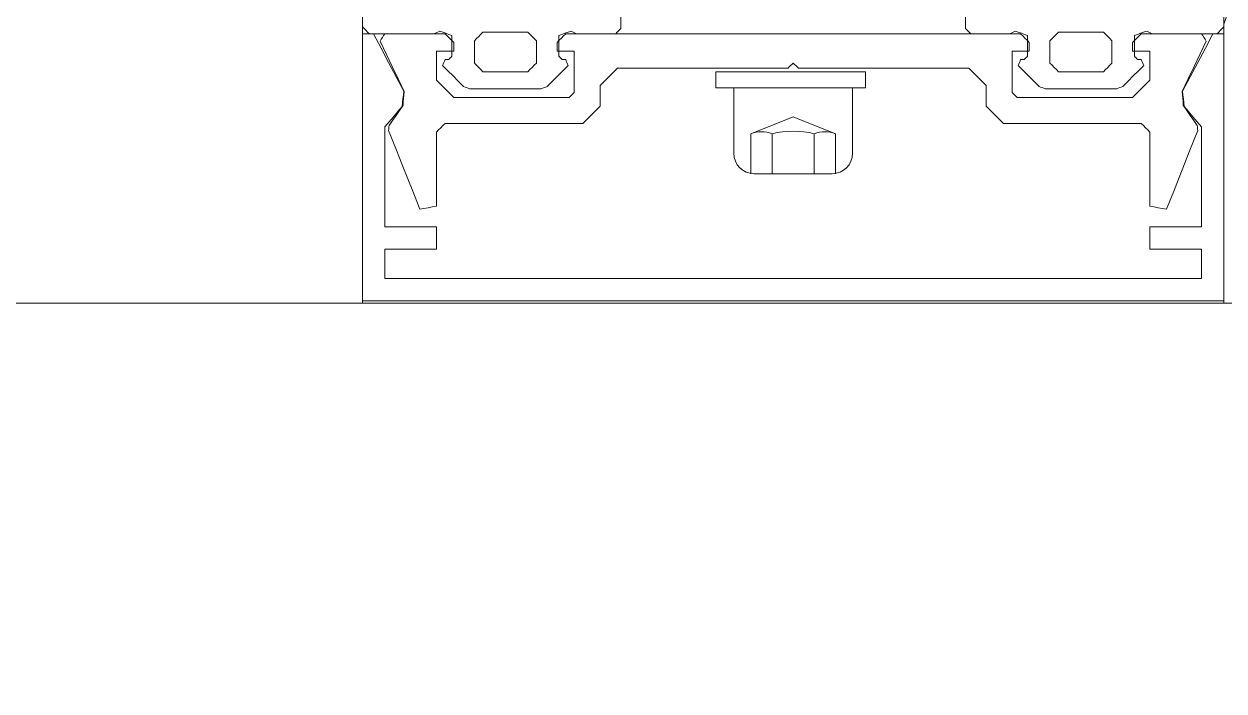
# Model space of a CAD drawing. Header units: millimetres. Extents: x 97 to 215964, y -4577 to 60645.
# Drawn here: x 159268.3 to 159337.9, y 39752.5 to 39791.2 of the extents above; entities that cross this region are included whole.
import ezdxf

# ---------------------------------------------------------------- set-up
doc = ezdxf.new("R2010")
doc.units = ezdxf.units.MM
for name, color, linetype, lineweight in [('A-FLOR-____-PATT', 8, 'Continuous', 9), ('A-GLAZ-CWMG-MCUT', 51, 'Continuous', 9), ('A-GLAZ-CWMG-OTLN', 51, 'Continuous', 9), ('G-XREF-____-OTLN', 8, 'Continuous', 9)]:
    doc.layers.add(name, color=color, linetype=linetype, lineweight=lineweight)

# ---------------------------------------------------------------- blocks, each defined once
blk = doc.blocks.new('Прямоугольный импост - Рядовой 50х200-40428490-О_АИ_ПП_8_400_Целиком')
at = {"layer": 'A-GLAZ-CWMG-OTLN', "color": 10, "lineweight": 5}
blk.add_line((82100, 39775.023), (83085, 39775.023), dxfattribs=at)
blk = doc.blocks.new('Прямоугольный импост - Рядовой 50х200-40428489-О_АИ_ПП_8_400_Целиком')
at = {"layer": 'A-GLAZ-CWMG-OTLN', "color": 10, "lineweight": 5}
blk.add_line((84195, 39775.023), (85205, 39775.023), dxfattribs=at)
blk = doc.blocks.new('Прямоугольный импост - Рядовой 50х200-38602430-О_АИ_ПП_8_400_Целиком')
at = {"layer": 'A-GLAZ-CWMG-MCUT', "color": 90}
for p, q in [((-25, 21), (-25, 39.8)), ((-25, 39.8), (25, 39.8)), ((25, 39.8), (25, 21))]:
    blk.add_line(p, q, dxfattribs=at)
blk = doc.blocks.new('Прямоугольный импост - 200_dwg-17677014-О_АИ_ПП_8_400_Целиком')
at = {"layer": 'G-XREF-____-OTLN', "color": 10, "lineweight": 5}
for p, q in [((227995.227, 196719.511), (227995.227, 196721.831)), ((227997.677, 196719.511), (227997.677, 196721.831)), ((227994.193, 196719.511), (227998.711, 196719.511))]:
    blk.add_line(p, q, dxfattribs=at)
at = {"layer": 'G-XREF-____-OTLN', "color": 10, "lineweight": 5, "flags": 128}
for points in [[(228021.452, 196728.196), (228021.762, 196729.109), (228022.071, 196730.021), (228022.381, 196730.934), (228022.69, 196731.847)], [(227986.452, 196727.929), (227986.452, 196728.531), (227986.452, 196729.133), (227986.452, 196729.735), (227986.452, 196730.336)], [(228006.452, 196730.336), (228006.452, 196729.735), (228006.452, 196729.133), (228006.452, 196728.531), (228006.452, 196727.929)], [(227971.452, 196728.196), (227971.452, 196728.154), (227971.452, 196728.113), (227971.452, 196728.071), (227971.452, 196728.029)], [(227971.452, 196728.029), (227971.552, 196727.929), (227971.652, 196727.829), (227971.752, 196727.729), (227971.852, 196727.629)], [(227986.152, 196727.629), (227986.227, 196727.704), (227986.302, 196727.779), (227986.377, 196727.854), (227986.452, 196727.929)], [(228006.452, 196727.929), (228006.527, 196727.854), (228006.602, 196727.779), (228006.677, 196727.704), (228006.752, 196727.629)], [(228021.052, 196727.629), (228021.152, 196727.729), (228021.252, 196727.829), (228021.352, 196727.929), (228021.452, 196728.029)], [(228021.452, 196728.029), (228021.452, 196728.071), (228021.452, 196728.113), (228021.452, 196728.154), (228021.452, 196728.196)], [(227972.093, 196727.629), (227971.933, 196727.629), (227971.772, 196727.629), (227971.612, 196727.629), (227971.452, 196727.629)], [(227971.452, 196727.629), (227971.452, 196723.754), (227971.452, 196719.879), (227971.452, 196716.004), (227971.452, 196712.129)], [(227971.852, 196727.629), (227972.796, 196727.629), (227973.739, 196727.629), (227974.682, 196727.629), (227975.626, 196727.629)], [(227973.859, 196724.304), (227973.417, 196725.136), (227972.976, 196725.967), (227972.534, 196726.798), (227972.093, 196727.629)], [(227972.752, 196727.629), (227972.684, 196727.522), (227972.617, 196727.415), (227972.549, 196727.307), (227972.481, 196727.2)], [(227972.481, 196727.2), (227972.83, 196726.468), (227973.178, 196725.736), (227973.526, 196725.005), (227973.875, 196724.273)], [(227976.252, 196727.629), (227975.377, 196727.629), (227974.502, 196727.629), (227973.627, 196727.629), (227972.752, 196727.629)], [(227975.626, 196727.629), (227975.704, 196727.667), (227975.782, 196727.705), (227975.861, 196727.742), (227975.939, 196727.78)], [(227975.939, 196727.78), (227976.117, 196727.718), (227976.296, 196727.656), (227976.474, 196727.594), (227976.652, 196727.531)], [(227976.752, 196727.129), (227976.627, 196727.254), (227976.502, 196727.379), (227976.377, 196727.504), (227976.252, 196727.629)], [(227976.652, 196727.531), (227976.652, 196727.231), (227976.652, 196726.93), (227976.652, 196726.63), (227976.652, 196726.329)], [(227977.952, 196727.229), (227978.077, 196727.354), (227978.202, 196727.479), (227978.327, 196727.604), (227978.452, 196727.729)], [(227977.952, 196725.929), (227977.952, 196726.254), (227977.952, 196726.579), (227977.952, 196726.904), (227977.952, 196727.229)], [(227978.452, 196727.729), (227979.102, 196727.729), (227979.752, 196727.729), (227980.402, 196727.729), (227981.052, 196727.729)], [(227981.052, 196727.729), (227981.177, 196727.604), (227981.302, 196727.479), (227981.427, 196727.354), (227981.552, 196727.229)], [(227981.552, 196727.229), (227981.552, 196726.904), (227981.552, 196726.579), (227981.552, 196726.254), (227981.552, 196725.929)], [(227983.252, 196727.629), (227983.127, 196727.504), (227983.002, 196727.379), (227982.877, 196727.254), (227982.752, 196727.129)], [(227982.852, 196727.531), (227983.031, 196727.594), (227983.209, 196727.656), (227983.387, 196727.718), (227983.565, 196727.78)], [(227982.852, 196726.329), (227982.852, 196726.63), (227982.852, 196726.93), (227982.852, 196727.231), (227982.852, 196727.531)], [(228009.652, 196727.629), (228003.052, 196727.629), (227996.452, 196727.629), (227989.852, 196727.629), (227983.252, 196727.629)], [(227983.565, 196727.78), (227983.644, 196727.742), (227983.722, 196727.705), (227983.8, 196727.667), (227983.879, 196727.629)], [(227983.879, 196727.629), (227984.447, 196727.629), (227985.015, 196727.629), (227985.584, 196727.629), (227986.152, 196727.629)], [(228006.752, 196727.629), (228007.321, 196727.629), (228007.889, 196727.629), (228008.457, 196727.629), (228009.026, 196727.629)], [(228009.026, 196727.629), (228009.104, 196727.667), (228009.182, 196727.705), (228009.261, 196727.742), (228009.339, 196727.78)], [(228009.339, 196727.78), (228009.517, 196727.718), (228009.696, 196727.656), (228009.874, 196727.594), (228010.052, 196727.531)], [(228010.152, 196727.129), (228010.027, 196727.254), (228009.902, 196727.379), (228009.777, 196727.504), (228009.652, 196727.629)], [(228010.052, 196727.531), (228010.052, 196727.231), (228010.052, 196726.93), (228010.052, 196726.63), (228010.052, 196726.329)], [(228011.352, 196727.229), (228011.477, 196727.354), (228011.602, 196727.479), (228011.727, 196727.604), (228011.852, 196727.729)], [(228011.352, 196725.929), (228011.352, 196726.254), (228011.352, 196726.579), (228011.352, 196726.904), (228011.352, 196727.229)], [(228011.852, 196727.729), (228012.502, 196727.729), (228013.152, 196727.729), (228013.802, 196727.729), (228014.452, 196727.729)], [(228014.452, 196727.729), (228014.577, 196727.604), (228014.702, 196727.479), (228014.827, 196727.354), (228014.952, 196727.229)], [(228014.952, 196727.229), (228014.952, 196726.904), (228014.952, 196726.579), (228014.952, 196726.254), (228014.952, 196725.929)], [(228016.652, 196727.629), (228016.527, 196727.504), (228016.402, 196727.379), (228016.277, 196727.254), (228016.152, 196727.129)], [(228016.252, 196727.531), (228016.431, 196727.594), (228016.609, 196727.656), (228016.787, 196727.718), (228016.965, 196727.78)], [(228016.252, 196726.329), (228016.252, 196726.63), (228016.252, 196726.93), (228016.252, 196727.231), (228016.252, 196727.531)], [(228020.152, 196727.629), (228019.277, 196727.629), (228018.402, 196727.629), (228017.527, 196727.629), (228016.652, 196727.629)], [(228016.965, 196727.78), (228017.044, 196727.742), (228017.122, 196727.705), (228017.2, 196727.667), (228017.279, 196727.629)], [(228017.279, 196727.629), (228018.222, 196727.629), (228019.165, 196727.629), (228020.109, 196727.629), (228021.052, 196727.629)], [(228019.03, 196724.273), (228019.378, 196725.005), (228019.726, 196725.736), (228020.075, 196726.468), (228020.423, 196727.2)], [(228020.812, 196727.629), (228020.37, 196726.798), (228019.929, 196725.967), (228019.487, 196725.136), (228019.046, 196724.304)], [(228020.423, 196727.2), (228020.355, 196727.307), (228020.288, 196727.415), (228020.22, 196727.522), (228020.152, 196727.629)], [(228021.452, 196727.629), (228021.292, 196727.629), (228021.132, 196727.629), (228020.972, 196727.629), (228020.812, 196727.629)], [(228021.452, 196712.129), (228021.452, 196716.004), (228021.452, 196719.879), (228021.452, 196723.754), (228021.452, 196727.629)], [(227975.752, 196724.929), (227975.752, 196725.354), (227975.752, 196725.779), (227975.752, 196726.204), (227975.752, 196726.629)], [(227975.752, 196726.629), (227976.002, 196726.629), (227976.252, 196726.629), (227976.502, 196726.629), (227976.752, 196726.629)], [(227976.752, 196726.629), (227976.752, 196726.754), (227976.752, 196726.879), (227976.752, 196727.004), (227976.752, 196727.129)], [(227982.752, 196727.129), (227982.752, 196727.004), (227982.752, 196726.879), (227982.752, 196726.754), (227982.752, 196726.629)], [(227982.752, 196726.629), (227983.002, 196726.629), (227983.252, 196726.629), (227983.502, 196726.629), (227983.752, 196726.629)], [(227983.752, 196726.629), (227983.752, 196726.029), (227983.752, 196725.429), (227983.752, 196724.829), (227983.752, 196724.229)], [(228009.152, 196724.229), (228009.152, 196724.829), (228009.152, 196725.429), (228009.152, 196726.029), (228009.152, 196726.629)], [(228009.152, 196726.629), (228009.402, 196726.629), (228009.652, 196726.629), (228009.902, 196726.629), (228010.152, 196726.629)], [(228010.152, 196726.629), (228010.152, 196726.754), (228010.152, 196726.879), (228010.152, 196727.004), (228010.152, 196727.129)], [(228016.152, 196727.129), (228016.152, 196727.004), (228016.152, 196726.879), (228016.152, 196726.754), (228016.152, 196726.629)], [(228016.152, 196726.629), (228016.402, 196726.629), (228016.652, 196726.629), (228016.902, 196726.629), (228017.152, 196726.629)], [(228017.152, 196726.629), (228017.152, 196726.204), (228017.152, 196725.779), (228017.152, 196725.354), (228017.152, 196724.929)], [(227976.252, 196726.129), (227976.217, 196726.044), (227976.182, 196725.958), (227976.146, 196725.873), (227976.111, 196725.788)], [(227976.452, 196726.129), (227976.402, 196726.129), (227976.352, 196726.129), (227976.302, 196726.129), (227976.252, 196726.129)], [(227976.652, 196726.329), (227976.602, 196726.279), (227976.552, 196726.229), (227976.502, 196726.179), (227976.452, 196726.129)], [(227978.452, 196725.429), (227978.327, 196725.554), (227978.202, 196725.679), (227978.077, 196725.804), (227977.952, 196725.929)], [(227981.552, 196725.929), (227981.427, 196725.804), (227981.302, 196725.679), (227981.177, 196725.554), (227981.052, 196725.429)], [(227983.052, 196726.129), (227983.002, 196726.179), (227982.952, 196726.229), (227982.902, 196726.279), (227982.852, 196726.329)], [(227983.252, 196726.129), (227983.202, 196726.129), (227983.152, 196726.129), (227983.102, 196726.129), (227983.052, 196726.129)], [(227983.394, 196725.788), (227983.358, 196725.873), (227983.323, 196725.958), (227983.288, 196726.044), (227983.252, 196726.129)], [(227996.152, 196725.629), (227996.227, 196725.704), (227996.302, 196725.779), (227996.377, 196725.854), (227996.452, 196725.929)], [(227996.452, 196725.929), (227996.527, 196725.854), (227996.602, 196725.779), (227996.677, 196725.704), (227996.752, 196725.629)], [(228009.652, 196726.129), (228009.617, 196726.044), (228009.582, 196725.958), (228009.546, 196725.873), (228009.511, 196725.788)], [(228009.852, 196726.129), (228009.802, 196726.129), (228009.752, 196726.129), (228009.702, 196726.129), (228009.652, 196726.129)], [(228010.052, 196726.329), (228010.002, 196726.279), (228009.952, 196726.229), (228009.902, 196726.179), (228009.852, 196726.129)], [(228011.852, 196725.429), (228011.727, 196725.554), (228011.602, 196725.679), (228011.477, 196725.804), (228011.352, 196725.929)], [(228014.952, 196725.929), (228014.827, 196725.804), (228014.702, 196725.679), (228014.577, 196725.554), (228014.452, 196725.429)], [(228016.452, 196726.129), (228016.402, 196726.179), (228016.352, 196726.229), (228016.302, 196726.279), (228016.252, 196726.329)], [(228016.652, 196726.129), (228016.602, 196726.129), (228016.552, 196726.129), (228016.502, 196726.129), (228016.452, 196726.129)], [(228016.794, 196725.788), (228016.758, 196725.873), (228016.723, 196725.958), (228016.688, 196726.044), (228016.652, 196726.129)], [(227976.111, 196725.788), (227976.414, 196725.485), (227976.717, 196725.182), (227977.02, 196724.879), (227977.323, 196724.575)], [(227981.052, 196725.429), (227980.402, 196725.429), (227979.752, 196725.429), (227979.102, 196725.429), (227978.452, 196725.429)], [(227982.182, 196724.575), (227982.485, 196724.879), (227982.788, 196725.182), (227983.091, 196725.485), (227983.394, 196725.788)], [(227985.252, 196724.629), (227985.502, 196724.879), (227985.752, 196725.129), (227986.002, 196725.379), (227986.252, 196725.629)], [(227986.252, 196725.629), (227988.727, 196725.629), (227991.202, 196725.629), (227993.677, 196725.629), (227996.152, 196725.629)], [(227996.752, 196725.629), (227999.227, 196725.629), (228001.702, 196725.629), (228004.177, 196725.629), (228006.652, 196725.629)], [(228006.652, 196725.629), (228006.902, 196725.379), (228007.152, 196725.129), (228007.402, 196724.879), (228007.652, 196724.629)], [(228009.511, 196725.788), (228009.814, 196725.485), (228010.117, 196725.182), (228010.42, 196724.879), (228010.723, 196724.575)], [(228014.452, 196725.429), (228013.802, 196725.429), (228013.152, 196725.429), (228012.502, 196725.429), (228011.852, 196725.429)], [(228015.582, 196724.575), (228015.885, 196724.879), (228016.188, 196725.182), (228016.491, 196725.485), (228016.794, 196725.788)], [(227976.752, 196723.929), (227976.502, 196724.179), (227976.252, 196724.429), (227976.002, 196724.679), (227975.752, 196724.929)], [(227977.323, 196724.575), (227977.411, 196724.539), (227977.5, 196724.502), (227977.588, 196724.466), (227977.676, 196724.429)], [(227977.676, 196724.429), (227978.714, 196724.429), (227979.752, 196724.429), (227980.79, 196724.429), (227981.828, 196724.429)], [(227981.828, 196724.429), (227981.916, 196724.466), (227982.005, 196724.502), (227982.093, 196724.539), (227982.182, 196724.575)], [(227985.252, 196723.429), (227985.252, 196723.729), (227985.252, 196724.029), (227985.252, 196724.329), (227985.252, 196724.629)], [(227999.897, 196720.696), (227999.897, 196724.496), (227993.008, 196724.496), (227993.008, 196720.696)], [(228007.652, 196724.629), (228007.652, 196724.329), (228007.652, 196724.029), (228007.652, 196723.729), (228007.652, 196723.429)], [(228010.723, 196724.575), (228010.811, 196724.539), (228010.9, 196724.502), (228010.988, 196724.466), (228011.076, 196724.429)], [(228011.076, 196724.429), (228012.114, 196724.429), (228013.152, 196724.429), (228014.19, 196724.429), (228015.228, 196724.429)], [(228015.228, 196724.429), (228015.316, 196724.466), (228015.405, 196724.502), (228015.493, 196724.539), (228015.582, 196724.575)], [(228017.152, 196724.929), (228016.902, 196724.679), (228016.652, 196724.429), (228016.402, 196724.179), (228016.152, 196723.929)], [(227973.761, 196723.409), (227973.785, 196723.633), (227973.81, 196723.857), (227973.834, 196724.081), (227973.859, 196724.304)], [(227973.875, 196724.273), (227973.859, 196724.074), (227973.843, 196723.875), (227973.828, 196723.676), (227973.812, 196723.477)], [(227983.452, 196723.929), (227981.777, 196723.929), (227980.102, 196723.929), (227978.427, 196723.929), (227976.752, 196723.929)], [(227983.752, 196724.229), (227983.677, 196724.154), (227983.602, 196724.079), (227983.527, 196724.004), (227983.452, 196723.929)], [(228009.452, 196723.929), (228009.377, 196724.004), (228009.302, 196724.079), (228009.227, 196724.154), (228009.152, 196724.229)], [(228016.152, 196723.929), (228014.477, 196723.929), (228012.802, 196723.929), (228011.127, 196723.929), (228009.452, 196723.929)], [(228019.092, 196723.477), (228019.077, 196723.676), (228019.061, 196723.875), (228019.045, 196724.074), (228019.03, 196724.273)], [(228019.046, 196724.304), (228019.07, 196724.081), (228019.095, 196723.857), (228019.119, 196723.633), (228019.144, 196723.409)], [(227972.752, 196722.229), (227973.004, 196722.524), (227973.256, 196722.819), (227973.508, 196723.114), (227973.761, 196723.409)], [(227973.812, 196723.477), (227973.61, 196723.182), (227973.408, 196722.888), (227973.207, 196722.593), (227973.005, 196722.299)], [(227984.252, 196722.429), (227984.502, 196722.679), (227984.752, 196722.929), (227985.002, 196723.179), (227985.252, 196723.429)], [(228007.652, 196723.429), (228007.902, 196723.179), (228008.152, 196722.929), (228008.402, 196722.679), (228008.652, 196722.429)], [(228019.9, 196722.299), (228019.698, 196722.593), (228019.496, 196722.888), (228019.294, 196723.182), (228019.092, 196723.477)], [(228019.144, 196723.409), (228019.396, 196723.114), (228019.648, 196722.819), (228019.9, 196722.524), (228020.152, 196722.229)], [(227975.752, 196721.929), (227975.877, 196722.054), (227976.002, 196722.179), (227976.127, 196722.304), (227976.252, 196722.429)], [(227976.252, 196722.429), (227978.252, 196722.429), (227980.252, 196722.429), (227982.252, 196722.429), (227984.252, 196722.429)], [(227998.902, 196719.511), (227998.902, 196721.831), (227996.452, 196722.814), (227994.002, 196721.831), (227994.002, 196719.511)], [(228008.652, 196722.429), (228010.652, 196722.429), (228012.652, 196722.429), (228014.652, 196722.429), (228016.652, 196722.429)], [(228016.652, 196722.429), (228016.777, 196722.304), (228016.902, 196722.179), (228017.027, 196722.054), (228017.152, 196721.929)], [(227972.752, 196716.429), (227972.752, 196717.879), (227972.752, 196719.329), (227972.752, 196720.779), (227972.752, 196722.229)], [(227973.005, 196722.299), (227972.997, 196722.229), (227972.989, 196722.159), (227972.981, 196722.088), (227972.973, 196722.018)], [(227972.973, 196722.018), (227973.427, 196720.875), (227973.88, 196719.732), (227974.334, 196718.588), (227974.787, 196717.445)], [(227975.752, 196717.629), (227975.752, 196718.704), (227975.752, 196719.779), (227975.752, 196720.854), (227975.752, 196721.929)], [(228017.152, 196721.929), (228017.152, 196720.854), (228017.152, 196719.779), (228017.152, 196718.704), (228017.152, 196717.629)], [(228018.117, 196717.445), (228018.571, 196718.588), (228019.024, 196719.732), (228019.478, 196720.875), (228019.931, 196722.018)], [(228019.931, 196722.018), (228019.923, 196722.088), (228019.915, 196722.159), (228019.908, 196722.229), (228019.9, 196722.299)], [(228020.152, 196722.229), (228020.152, 196720.779), (228020.152, 196719.329), (228020.152, 196717.879), (228020.152, 196716.429)], [(227974.787, 196717.445), (227975.029, 196717.491), (227975.27, 196717.537), (227975.511, 196717.583), (227975.752, 196717.629)], [(228017.152, 196717.629), (228017.393, 196717.583), (228017.635, 196717.537), (228017.876, 196717.491), (228018.117, 196717.445)], [(227975.752, 196716.429), (227975.002, 196716.429), (227974.252, 196716.429), (227973.502, 196716.429), (227972.752, 196716.429)], [(227975.752, 196715.129), (227975.752, 196715.454), (227975.752, 196715.779), (227975.752, 196716.104), (227975.752, 196716.429)], [(228020.152, 196716.429), (228019.402, 196716.429), (228018.652, 196716.429), (228017.902, 196716.429), (228017.152, 196716.429)], [(228017.152, 196716.429), (228017.152, 196716.104), (228017.152, 196715.779), (228017.152, 196715.454), (228017.152, 196715.129)], [(227972.752, 196713.429), (227972.752, 196713.854), (227972.752, 196714.279), (227972.752, 196714.704), (227972.752, 196715.129)], [(227972.752, 196715.129), (227973.502, 196715.129), (227974.252, 196715.129), (227975.002, 196715.129), (227975.752, 196715.129)], [(228017.152, 196715.129), (228017.902, 196715.129), (228018.652, 196715.129), (228019.402, 196715.129), (228020.152, 196715.129)], [(228020.152, 196715.129), (228020.152, 196714.704), (228020.152, 196714.279), (228020.152, 196713.854), (228020.152, 196713.429)], [(228020.152, 196713.429), (228008.302, 196713.429), (227996.452, 196713.429), (227984.602, 196713.429), (227972.752, 196713.429)], [(227971.452, 196712.129), (227983.952, 196712.129), (227996.452, 196712.129), (228008.952, 196712.129), (228021.452, 196712.129)]]:
    blk.add_lwpolyline(points, dxfattribs=at)
blk.add_lwpolyline([(227991.956, 196724.496), (227991.956, 196725.417), (228000.648, 196725.417), (228000.648, 196724.496)], close=True, dxfattribs=at)
at = {"layer": 'G-XREF-____-OTLN', "color": 10, "lineweight": 5}
for centre, radius, start, end in [((227994.615, 196720.278), 1.669, 68.47275, 111.52725), ((227996.452, 196716.781), 5.196, 76.36435, 103.63565), ((227998.29, 196720.278), 1.669, 68.47275, 111.52725), ((227994.193, 196720.696), 1.186, 180, 270), ((227998.711, 196720.696), 1.186, 270, 0)]:
    blk.add_arc(centre, radius, start, end, dxfattribs=at)
blk = doc.blocks.new('Прямоугольный импост - 200_dwg-V154-О_АИ_ПП_8_400_Целиком')
at = {"layer": 'G-XREF-____-OTLN', "color": 10, "lineweight": 5}
for p, q in [((227995.227, 196719.511), (227995.227, 196721.831)), ((227997.677, 196719.511), (227997.677, 196721.831)), ((227994.193, 196719.511), (227998.711, 196719.511))]:
    blk.add_line(p, q, dxfattribs=at)
at = {"layer": 'G-XREF-____-OTLN', "color": 10, "lineweight": 5, "flags": 128}
for points in [[(228021.452, 196728.196), (228021.762, 196729.109), (228022.071, 196730.021), (228022.381, 196730.934), (228022.69, 196731.847)], [(227986.452, 196727.929), (227986.452, 196728.531), (227986.452, 196729.133), (227986.452, 196729.735), (227986.452, 196730.336)], [(228006.452, 196730.336), (228006.452, 196729.735), (228006.452, 196729.133), (228006.452, 196728.531), (228006.452, 196727.929)], [(227971.452, 196728.196), (227971.452, 196728.154), (227971.452, 196728.113), (227971.452, 196728.071), (227971.452, 196728.029)], [(227971.452, 196728.029), (227971.552, 196727.929), (227971.652, 196727.829), (227971.752, 196727.729), (227971.852, 196727.629)], [(227986.152, 196727.629), (227986.227, 196727.704), (227986.302, 196727.779), (227986.377, 196727.854), (227986.452, 196727.929)], [(228006.452, 196727.929), (228006.527, 196727.854), (228006.602, 196727.779), (228006.677, 196727.704), (228006.752, 196727.629)], [(228021.052, 196727.629), (228021.152, 196727.729), (228021.252, 196727.829), (228021.352, 196727.929), (228021.452, 196728.029)], [(228021.452, 196728.029), (228021.452, 196728.071), (228021.452, 196728.113), (228021.452, 196728.154), (228021.452, 196728.196)], [(227972.093, 196727.629), (227971.933, 196727.629), (227971.772, 196727.629), (227971.612, 196727.629), (227971.452, 196727.629)], [(227971.452, 196727.629), (227971.452, 196723.754), (227971.452, 196719.879), (227971.452, 196716.004), (227971.452, 196712.129)], [(227971.852, 196727.629), (227972.796, 196727.629), (227973.739, 196727.629), (227974.682, 196727.629), (227975.626, 196727.629)], [(227973.859, 196724.304), (227973.417, 196725.136), (227972.976, 196725.967), (227972.534, 196726.798), (227972.093, 196727.629)], [(227972.752, 196727.629), (227972.684, 196727.522), (227972.617, 196727.415), (227972.549, 196727.307), (227972.481, 196727.2)], [(227972.481, 196727.2), (227972.83, 196726.468), (227973.178, 196725.736), (227973.526, 196725.005), (227973.875, 196724.273)], [(227976.252, 196727.629), (227975.377, 196727.629), (227974.502, 196727.629), (227973.627, 196727.629), (227972.752, 196727.629)], [(227975.626, 196727.629), (227975.704, 196727.667), (227975.782, 196727.705), (227975.861, 196727.742), (227975.939, 196727.78)], [(227975.939, 196727.78), (227976.117, 196727.718), (227976.296, 196727.656), (227976.474, 196727.594), (227976.652, 196727.531)], [(227976.752, 196727.129), (227976.627, 196727.254), (227976.502, 196727.379), (227976.377, 196727.504), (227976.252, 196727.629)], [(227976.652, 196727.531), (227976.652, 196727.231), (227976.652, 196726.93), (227976.652, 196726.63), (227976.652, 196726.329)], [(227977.952, 196727.229), (227978.077, 196727.354), (227978.202, 196727.479), (227978.327, 196727.604), (227978.452, 196727.729)], [(227977.952, 196725.929), (227977.952, 196726.254), (227977.952, 196726.579), (227977.952, 196726.904), (227977.952, 196727.229)], [(227978.452, 196727.729), (227979.102, 196727.729), (227979.752, 196727.729), (227980.402, 196727.729), (227981.052, 196727.729)], [(227981.052, 196727.729), (227981.177, 196727.604), (227981.302, 196727.479), (227981.427, 196727.354), (227981.552, 196727.229)], [(227981.552, 196727.229), (227981.552, 196726.904), (227981.552, 196726.579), (227981.552, 196726.254), (227981.552, 196725.929)], [(227983.252, 196727.629), (227983.127, 196727.504), (227983.002, 196727.379), (227982.877, 196727.254), (227982.752, 196727.129)], [(227982.852, 196727.531), (227983.031, 196727.594), (227983.209, 196727.656), (227983.387, 196727.718), (227983.565, 196727.78)], [(227982.852, 196726.329), (227982.852, 196726.63), (227982.852, 196726.93), (227982.852, 196727.231), (227982.852, 196727.531)], [(228009.652, 196727.629), (228003.052, 196727.629), (227996.452, 196727.629), (227989.852, 196727.629), (227983.252, 196727.629)], [(227983.565, 196727.78), (227983.644, 196727.742), (227983.722, 196727.705), (227983.8, 196727.667), (227983.879, 196727.629)], [(227983.879, 196727.629), (227984.447, 196727.629), (227985.015, 196727.629), (227985.584, 196727.629), (227986.152, 196727.629)], [(228006.752, 196727.629), (228007.321, 196727.629), (228007.889, 196727.629), (228008.457, 196727.629), (228009.026, 196727.629)], [(228009.026, 196727.629), (228009.104, 196727.667), (228009.182, 196727.705), (228009.261, 196727.742), (228009.339, 196727.78)], [(228009.339, 196727.78), (228009.517, 196727.718), (228009.696, 196727.656), (228009.874, 196727.594), (228010.052, 196727.531)], [(228010.152, 196727.129), (228010.027, 196727.254), (228009.902, 196727.379), (228009.777, 196727.504), (228009.652, 196727.629)], [(228010.052, 196727.531), (228010.052, 196727.231), (228010.052, 196726.93), (228010.052, 196726.63), (228010.052, 196726.329)], [(228011.352, 196727.229), (228011.477, 196727.354), (228011.602, 196727.479), (228011.727, 196727.604), (228011.852, 196727.729)], [(228011.352, 196725.929), (228011.352, 196726.254), (228011.352, 196726.579), (228011.352, 196726.904), (228011.352, 196727.229)], [(228011.852, 196727.729), (228012.502, 196727.729), (228013.152, 196727.729), (228013.802, 196727.729), (228014.452, 196727.729)], [(228014.452, 196727.729), (228014.577, 196727.604), (228014.702, 196727.479), (228014.827, 196727.354), (228014.952, 196727.229)], [(228014.952, 196727.229), (228014.952, 196726.904), (228014.952, 196726.579), (228014.952, 196726.254), (228014.952, 196725.929)], [(228016.652, 196727.629), (228016.527, 196727.504), (228016.402, 196727.379), (228016.277, 196727.254), (228016.152, 196727.129)], [(228016.252, 196727.531), (228016.431, 196727.594), (228016.609, 196727.656), (228016.787, 196727.718), (228016.965, 196727.78)], [(228016.252, 196726.329), (228016.252, 196726.63), (228016.252, 196726.93), (228016.252, 196727.231), (228016.252, 196727.531)], [(228020.152, 196727.629), (228019.277, 196727.629), (228018.402, 196727.629), (228017.527, 196727.629), (228016.652, 196727.629)], [(228016.965, 196727.78), (228017.044, 196727.742), (228017.122, 196727.705), (228017.2, 196727.667), (228017.279, 196727.629)], [(228017.279, 196727.629), (228018.222, 196727.629), (228019.165, 196727.629), (228020.109, 196727.629), (228021.052, 196727.629)], [(228019.03, 196724.273), (228019.378, 196725.005), (228019.726, 196725.736), (228020.075, 196726.468), (228020.423, 196727.2)], [(228020.812, 196727.629), (228020.37, 196726.798), (228019.929, 196725.967), (228019.487, 196725.136), (228019.046, 196724.304)], [(228020.423, 196727.2), (228020.355, 196727.307), (228020.288, 196727.415), (228020.22, 196727.522), (228020.152, 196727.629)], [(228021.452, 196727.629), (228021.292, 196727.629), (228021.132, 196727.629), (228020.972, 196727.629), (228020.812, 196727.629)], [(228021.452, 196712.129), (228021.452, 196716.004), (228021.452, 196719.879), (228021.452, 196723.754), (228021.452, 196727.629)], [(227975.752, 196724.929), (227975.752, 196725.354), (227975.752, 196725.779), (227975.752, 196726.204), (227975.752, 196726.629)], [(227975.752, 196726.629), (227976.002, 196726.629), (227976.252, 196726.629), (227976.502, 196726.629), (227976.752, 196726.629)], [(227976.752, 196726.629), (227976.752, 196726.754), (227976.752, 196726.879), (227976.752, 196727.004), (227976.752, 196727.129)], [(227982.752, 196727.129), (227982.752, 196727.004), (227982.752, 196726.879), (227982.752, 196726.754), (227982.752, 196726.629)], [(227982.752, 196726.629), (227983.002, 196726.629), (227983.252, 196726.629), (227983.502, 196726.629), (227983.752, 196726.629)], [(227983.752, 196726.629), (227983.752, 196726.029), (227983.752, 196725.429), (227983.752, 196724.829), (227983.752, 196724.229)], [(228009.152, 196724.229), (228009.152, 196724.829), (228009.152, 196725.429), (228009.152, 196726.029), (228009.152, 196726.629)], [(228009.152, 196726.629), (228009.402, 196726.629), (228009.652, 196726.629), (228009.902, 196726.629), (228010.152, 196726.629)], [(228010.152, 196726.629), (228010.152, 196726.754), (228010.152, 196726.879), (228010.152, 196727.004), (228010.152, 196727.129)], [(228016.152, 196727.129), (228016.152, 196727.004), (228016.152, 196726.879), (228016.152, 196726.754), (228016.152, 196726.629)], [(228016.152, 196726.629), (228016.402, 196726.629), (228016.652, 196726.629), (228016.902, 196726.629), (228017.152, 196726.629)], [(228017.152, 196726.629), (228017.152, 196726.204), (228017.152, 196725.779), (228017.152, 196725.354), (228017.152, 196724.929)], [(227976.252, 196726.129), (227976.217, 196726.044), (227976.182, 196725.958), (227976.146, 196725.873), (227976.111, 196725.788)], [(227976.452, 196726.129), (227976.402, 196726.129), (227976.352, 196726.129), (227976.302, 196726.129), (227976.252, 196726.129)], [(227976.652, 196726.329), (227976.602, 196726.279), (227976.552, 196726.229), (227976.502, 196726.179), (227976.452, 196726.129)], [(227978.452, 196725.429), (227978.327, 196725.554), (227978.202, 196725.679), (227978.077, 196725.804), (227977.952, 196725.929)], [(227981.552, 196725.929), (227981.427, 196725.804), (227981.302, 196725.679), (227981.177, 196725.554), (227981.052, 196725.429)], [(227983.052, 196726.129), (227983.002, 196726.179), (227982.952, 196726.229), (227982.902, 196726.279), (227982.852, 196726.329)], [(227983.252, 196726.129), (227983.202, 196726.129), (227983.152, 196726.129), (227983.102, 196726.129), (227983.052, 196726.129)], [(227983.394, 196725.788), (227983.358, 196725.873), (227983.323, 196725.958), (227983.288, 196726.044), (227983.252, 196726.129)], [(227996.152, 196725.629), (227996.227, 196725.704), (227996.302, 196725.779), (227996.377, 196725.854), (227996.452, 196725.929)], [(227996.452, 196725.929), (227996.527, 196725.854), (227996.602, 196725.779), (227996.677, 196725.704), (227996.752, 196725.629)], [(228009.652, 196726.129), (228009.617, 196726.044), (228009.582, 196725.958), (228009.546, 196725.873), (228009.511, 196725.788)], [(228009.852, 196726.129), (228009.802, 196726.129), (228009.752, 196726.129), (228009.702, 196726.129), (228009.652, 196726.129)], [(228010.052, 196726.329), (228010.002, 196726.279), (228009.952, 196726.229), (228009.902, 196726.179), (228009.852, 196726.129)], [(228011.852, 196725.429), (228011.727, 196725.554), (228011.602, 196725.679), (228011.477, 196725.804), (228011.352, 196725.929)], [(228014.952, 196725.929), (228014.827, 196725.804), (228014.702, 196725.679), (228014.577, 196725.554), (228014.452, 196725.429)], [(228016.452, 196726.129), (228016.402, 196726.179), (228016.352, 196726.229), (228016.302, 196726.279), (228016.252, 196726.329)], [(228016.652, 196726.129), (228016.602, 196726.129), (228016.552, 196726.129), (228016.502, 196726.129), (228016.452, 196726.129)], [(228016.794, 196725.788), (228016.758, 196725.873), (228016.723, 196725.958), (228016.688, 196726.044), (228016.652, 196726.129)], [(227976.111, 196725.788), (227976.414, 196725.485), (227976.717, 196725.182), (227977.02, 196724.879), (227977.323, 196724.575)], [(227981.052, 196725.429), (227980.402, 196725.429), (227979.752, 196725.429), (227979.102, 196725.429), (227978.452, 196725.429)], [(227982.182, 196724.575), (227982.485, 196724.879), (227982.788, 196725.182), (227983.091, 196725.485), (227983.394, 196725.788)], [(227985.252, 196724.629), (227985.502, 196724.879), (227985.752, 196725.129), (227986.002, 196725.379), (227986.252, 196725.629)], [(227986.252, 196725.629), (227988.727, 196725.629), (227991.202, 196725.629), (227993.677, 196725.629), (227996.152, 196725.629)], [(227996.752, 196725.629), (227999.227, 196725.629), (228001.702, 196725.629), (228004.177, 196725.629), (228006.652, 196725.629)], [(228006.652, 196725.629), (228006.902, 196725.379), (228007.152, 196725.129), (228007.402, 196724.879), (228007.652, 196724.629)], [(228009.511, 196725.788), (228009.814, 196725.485), (228010.117, 196725.182), (228010.42, 196724.879), (228010.723, 196724.575)], [(228014.452, 196725.429), (228013.802, 196725.429), (228013.152, 196725.429), (228012.502, 196725.429), (228011.852, 196725.429)], [(228015.582, 196724.575), (228015.885, 196724.879), (228016.188, 196725.182), (228016.491, 196725.485), (228016.794, 196725.788)], [(227976.752, 196723.929), (227976.502, 196724.179), (227976.252, 196724.429), (227976.002, 196724.679), (227975.752, 196724.929)], [(227977.323, 196724.575), (227977.411, 196724.539), (227977.5, 196724.502), (227977.588, 196724.466), (227977.676, 196724.429)], [(227977.676, 196724.429), (227978.714, 196724.429), (227979.752, 196724.429), (227980.79, 196724.429), (227981.828, 196724.429)], [(227981.828, 196724.429), (227981.916, 196724.466), (227982.005, 196724.502), (227982.093, 196724.539), (227982.182, 196724.575)], [(227985.252, 196723.429), (227985.252, 196723.729), (227985.252, 196724.029), (227985.252, 196724.329), (227985.252, 196724.629)], [(227999.897, 196720.696), (227999.897, 196724.496), (227993.008, 196724.496), (227993.008, 196720.696)], [(228007.652, 196724.629), (228007.652, 196724.329), (228007.652, 196724.029), (228007.652, 196723.729), (228007.652, 196723.429)], [(228010.723, 196724.575), (228010.811, 196724.539), (228010.9, 196724.502), (228010.988, 196724.466), (228011.076, 196724.429)], [(228011.076, 196724.429), (228012.114, 196724.429), (228013.152, 196724.429), (228014.19, 196724.429), (228015.228, 196724.429)], [(228015.228, 196724.429), (228015.316, 196724.466), (228015.405, 196724.502), (228015.493, 196724.539), (228015.582, 196724.575)], [(228017.152, 196724.929), (228016.902, 196724.679), (228016.652, 196724.429), (228016.402, 196724.179), (228016.152, 196723.929)], [(227973.761, 196723.409), (227973.785, 196723.633), (227973.81, 196723.857), (227973.834, 196724.081), (227973.859, 196724.304)], [(227973.875, 196724.273), (227973.859, 196724.074), (227973.843, 196723.875), (227973.828, 196723.676), (227973.812, 196723.477)], [(227983.452, 196723.929), (227981.777, 196723.929), (227980.102, 196723.929), (227978.427, 196723.929), (227976.752, 196723.929)], [(227983.752, 196724.229), (227983.677, 196724.154), (227983.602, 196724.079), (227983.527, 196724.004), (227983.452, 196723.929)], [(228009.452, 196723.929), (228009.377, 196724.004), (228009.302, 196724.079), (228009.227, 196724.154), (228009.152, 196724.229)], [(228016.152, 196723.929), (228014.477, 196723.929), (228012.802, 196723.929), (228011.127, 196723.929), (228009.452, 196723.929)], [(228019.092, 196723.477), (228019.077, 196723.676), (228019.061, 196723.875), (228019.045, 196724.074), (228019.03, 196724.273)], [(228019.046, 196724.304), (228019.07, 196724.081), (228019.095, 196723.857), (228019.119, 196723.633), (228019.144, 196723.409)], [(227972.752, 196722.229), (227973.004, 196722.524), (227973.256, 196722.819), (227973.508, 196723.114), (227973.761, 196723.409)], [(227973.812, 196723.477), (227973.61, 196723.182), (227973.408, 196722.888), (227973.207, 196722.593), (227973.005, 196722.299)], [(227984.252, 196722.429), (227984.502, 196722.679), (227984.752, 196722.929), (227985.002, 196723.179), (227985.252, 196723.429)], [(228007.652, 196723.429), (228007.902, 196723.179), (228008.152, 196722.929), (228008.402, 196722.679), (228008.652, 196722.429)], [(228019.9, 196722.299), (228019.698, 196722.593), (228019.496, 196722.888), (228019.294, 196723.182), (228019.092, 196723.477)], [(228019.144, 196723.409), (228019.396, 196723.114), (228019.648, 196722.819), (228019.9, 196722.524), (228020.152, 196722.229)], [(227975.752, 196721.929), (227975.877, 196722.054), (227976.002, 196722.179), (227976.127, 196722.304), (227976.252, 196722.429)], [(227976.252, 196722.429), (227978.252, 196722.429), (227980.252, 196722.429), (227982.252, 196722.429), (227984.252, 196722.429)], [(227998.902, 196719.511), (227998.902, 196721.831), (227996.452, 196722.814), (227994.002, 196721.831), (227994.002, 196719.511)], [(228008.652, 196722.429), (228010.652, 196722.429), (228012.652, 196722.429), (228014.652, 196722.429), (228016.652, 196722.429)], [(228016.652, 196722.429), (228016.777, 196722.304), (228016.902, 196722.179), (228017.027, 196722.054), (228017.152, 196721.929)], [(227972.752, 196716.429), (227972.752, 196717.879), (227972.752, 196719.329), (227972.752, 196720.779), (227972.752, 196722.229)], [(227973.005, 196722.299), (227972.997, 196722.229), (227972.989, 196722.159), (227972.981, 196722.088), (227972.973, 196722.018)], [(227972.973, 196722.018), (227973.427, 196720.875), (227973.88, 196719.732), (227974.334, 196718.588), (227974.787, 196717.445)], [(227975.752, 196717.629), (227975.752, 196718.704), (227975.752, 196719.779), (227975.752, 196720.854), (227975.752, 196721.929)], [(228017.152, 196721.929), (228017.152, 196720.854), (228017.152, 196719.779), (228017.152, 196718.704), (228017.152, 196717.629)], [(228018.117, 196717.445), (228018.571, 196718.588), (228019.024, 196719.732), (228019.478, 196720.875), (228019.931, 196722.018)], [(228019.931, 196722.018), (228019.923, 196722.088), (228019.915, 196722.159), (228019.908, 196722.229), (228019.9, 196722.299)], [(228020.152, 196722.229), (228020.152, 196720.779), (228020.152, 196719.329), (228020.152, 196717.879), (228020.152, 196716.429)], [(227974.787, 196717.445), (227975.029, 196717.491), (227975.27, 196717.537), (227975.511, 196717.583), (227975.752, 196717.629)], [(228017.152, 196717.629), (228017.393, 196717.583), (228017.635, 196717.537), (228017.876, 196717.491), (228018.117, 196717.445)], [(227975.752, 196716.429), (227975.002, 196716.429), (227974.252, 196716.429), (227973.502, 196716.429), (227972.752, 196716.429)], [(227975.752, 196715.129), (227975.752, 196715.454), (227975.752, 196715.779), (227975.752, 196716.104), (227975.752, 196716.429)], [(228020.152, 196716.429), (228019.402, 196716.429), (228018.652, 196716.429), (228017.902, 196716.429), (228017.152, 196716.429)], [(228017.152, 196716.429), (228017.152, 196716.104), (228017.152, 196715.779), (228017.152, 196715.454), (228017.152, 196715.129)], [(227972.752, 196713.429), (227972.752, 196713.854), (227972.752, 196714.279), (227972.752, 196714.704), (227972.752, 196715.129)], [(227972.752, 196715.129), (227973.502, 196715.129), (227974.252, 196715.129), (227975.002, 196715.129), (227975.752, 196715.129)], [(228017.152, 196715.129), (228017.902, 196715.129), (228018.652, 196715.129), (228019.402, 196715.129), (228020.152, 196715.129)], [(228020.152, 196715.129), (228020.152, 196714.704), (228020.152, 196714.279), (228020.152, 196713.854), (228020.152, 196713.429)], [(228020.152, 196713.429), (228008.302, 196713.429), (227996.452, 196713.429), (227984.602, 196713.429), (227972.752, 196713.429)], [(227971.452, 196712.129), (227983.952, 196712.129), (227996.452, 196712.129), (228008.952, 196712.129), (228021.452, 196712.129)]]:
    blk.add_lwpolyline(points, dxfattribs=at)
blk.add_lwpolyline([(227991.956, 196724.496), (227991.956, 196725.417), (228000.648, 196725.417), (228000.648, 196724.496)], close=True, dxfattribs=at)
at = {"layer": 'G-XREF-____-OTLN', "color": 10, "lineweight": 5}
for centre, radius, start, end in [((227994.615, 196720.278), 1.669, 68.47275, 111.52725), ((227996.452, 196716.781), 5.196, 76.36435, 103.63565), ((227998.29, 196720.278), 1.669, 68.47275, 111.52725), ((227994.193, 196720.696), 1.186, 180, 270), ((227998.711, 196720.696), 1.186, 270, 0)]:
    blk.add_arc(centre, radius, start, end, dxfattribs=at)
blk = doc.blocks.new('Прямоугольный импост - 42х50х200h-V176-О_АИ_ПП_8_400_Целиком')
for name in ['Прямоугольный импост - 200_dwg-17677014-О_АИ_ПП_8_400_Целиком', 'Прямоугольный импост - 200_dwg-V154-О_АИ_ПП_8_400_Целиком']:
    blk.add_blockref(name, (-227996.452, -196751.798))
blk = doc.blocks.new('0083_СОШ675_АР_R22_rvt-1-О_АИ_ПП_8_400_Целиком')
at = {"layer": 'A-GLAZ-CWMG-OTLN', "color": 90, "lineweight": 9}
for name, p in [('Прямоугольный импост - Рядовой 50х200-40428490-О_АИ_ПП_8_400_Целиком', (17405, 0)), ('Прямоугольный импост - 42х50х200h-V176-О_АИ_ПП_8_400_Целиком', (100515, 39814.823)), ('Прямоугольный импост - Рядовой 50х200-40428489-О_АИ_ПП_8_400_Целиком', (16345, 0))]:
    blk.add_blockref(name, p, dxfattribs=at)
at = {"layer": 'A-GLAZ-CWMG-OTLN', "color": 90, "lineweight": 9, "extrusion": (0, 0, -1), "rotation": 180}
blk.add_blockref('Прямоугольный импост - Рядовой 50х200-38602430-О_АИ_ПП_8_400_Целиком', (-100515, 39814.823), dxfattribs=at)

msp = doc.modelspace()

# ---------------------------------------------------------------- hatches: boundary and pattern name
at = {"layer": 'A-FLOR-____-PATT'}
h = msp.add_hatch(dxfattribs=at)
h.set_pattern_fill('FP_201', color=256, style=0, pattern_type=2)
h.set_pattern_definition([(0, (147937.87, 40840), (0, 500), []), (90, (147937.87, 40840), (-500, 3e-14), [])])
h.paths.add_polyline_path([(155097.876681, 35775), (155097.887824, 35775.000586), (155097.887824, 35790.000586), (155283.007158, 35790.000586), (155283.007158, 36424.940333), (155288.007158, 36425.449211), (155288.007158, 36434.940333), (155298.007158, 36434.940333), (155298.007158, 36439.940333), (160077.887824, 36439.940333), (160077.887824, 36434.940333), (160087.887824, 36434.171102), (160087.887824, 36424.940333), (160092.887824, 36424.940333), (160092.887824, 36115), (160977.88841, 36115), (160977.88841, 35899.999414), (162617.866489, 35899.999414), (162617.88841, 36115), (163697.88841, 36115), (163697.88841, 36110), (163707.88841, 36110), (163707.88841, 36100), (163712.88841, 36099.481419), (163712.88841, 35990), (167307.88841, 35990), (167307.88841, 36180), (167312.88841, 36180), (167312.88841, 36190), (167322.88841, 36190), (167322.88841, 36195), (167652.888672, 36195), (167652.888672, 36915), (167707.912013, 36915), (167707.041137, 39615), (167652.888672, 39615), (167652.888672, 39675.023044), (167277.865903, 39675.023044), (167277.865903, 39760.023689), (163547.887824, 39760.023689), (163547.887824, 39775.023044), (158257.887824, 39775.000586), (158257.887824, 39760.023689), (157747.887824, 39760.023689), (157747.887824, 39775.023044), (152447.887824, 39775.023044), (152447.887824, 39760.023689), (151947.887824, 39760.023689), (151947.887824, 39775.023044), (146647.887824, 39775.023044), (146647.887824, 39760.023689), (146147.887824, 39760.023689), (146147.887824, 39775.023044), (140847.887824, 39775.000586), (140847.887824, 39760.023689), (132727.887824, 39760.023689), (132727.887824, 39765.023689), (132717.887824, 39765.023689), (132717.887824, 39775.023689), (132712.887824, 39775.023689), (132712.887824, 41999.999414), (132927.865903, 41999.999414), (132927.865903, 43499.999414), (132712.887824, 43499.999414), (132712.887824, 45690), (131927.887824, 45690), (131927.865903, 45905), (129227.887824, 45905), (129227.887824, 45690), (128487.887825, 45690), (128487.887825, 45372.391366), (128482.887825, 45372.391366), (128482.887825, 45362.391366), (128472.887825, 45362.391366), (128472.360842, 45357.391366), (128312.887824, 45357.391366), (128312.887824, 40190), (128497.887824, 40190), (128497.887824, 40185), (128507.887824, 40185), (128507.887824, 40175), (128512.887824, 40175), (128512.887824, 39775.000082), (128507.887824, 39775), (128507.887824, 39765), (128497.887824, 39765), (128497.865903, 39760), (128312.887824, 39760), (128312.887824, 35990), (128497.887824, 35990), (128497.887824, 35985), (128507.887824, 35985), (128507.887824, 35975), (128512.887824, 35974.169643), (128512.887824, 35880), (128797.887824, 35880), (128797.887824, 35865), (130197.887824, 35865), (130197.887824, 35880), (130472.887824, 35880), (130472.887824, 36174.998828), (130477.887824, 36175), (130477.887824, 36185), (130487.887824, 36185), (130487.887824, 36190), (132167.887824, 36190), (132167.887824, 36185), (132177.887824, 36185), (132177.887824, 36175), (132182.887824, 36175), (132182.887824, 35880), (132277.887824, 35880), (132277.887824, 35785), (133277.887824, 35785), (133277.887824, 35880), (133382.887824, 35880), (133382.887824, 35975), (133387.887824, 35975), (133387.887824, 35985), (133397.887824, 35985), (133397.887824, 35990), (133782.887824, 35990), (133782.887824, 36175), (133787.887824, 36175), (133787.887824, 36185), (133797.887824, 36185), (133797.887824, 36190), (135087.887824, 36190), (135087.887824, 36185), (135097.887824, 36185), (135097.887824, 36175), (135102.887824, 36175), (135102.887824, 35790), (135197.887824, 35790), (135197.887824, 35775), (137697.887824, 35775), (137697.887824, 35790), (137742.887824, 35790), (137742.887824, 36424.940333), (137747.887824, 36424.940333), (137747.887824, 36434.940333), (137757.887824, 36434.940333), (137757.887824, 36439.940333), (142617.887824, 36439.940333), (142617.887824, 36434.940333), (142627.887824, 36434.940333), (142627.887824, 36424.940736), (142632.887824, 36424.940936), (142632.887824, 35790), (142917.887824, 35790), (142917.887824, 35775), (144317.887824, 35775), (144317.887824, 35790), (144662.887824, 35790), (144662.887824, 36425.022443), (144667.887824, 36425.023044), (144667.887824, 36435.023044), (144677.887824, 36435.023044), (144677.887824, 36440.023044), (147647.887824, 36440.023044), (147647.88841, 36435.023044), (147657.88841, 36435.023044), (147657.88841, 36425.023044), (147662.88841, 36425.023044), (147662.88841, 35790), (147677.88841, 35790), (147677.88841, 35775), (149077.88841, 35775), (149077.88841, 35790), (149092.88841, 35790), (149092.88841, 36425.023044), (149097.88841, 36425.023044), (149097.88841, 36435.023044), (149107.88841, 36435.023044), (149107.88841, 36440.023044), (152467.887824, 36440.023044), (152467.887824, 36435.023044), (152477.887824, 36435.023044), (152477.887824, 36425.023044), (152482.887824, 36425.022605), (152482.887824, 35790.000586), (152597.887824, 35790.000586), (152597.894857, 35775), (153865.405598, 35775.000586)])

# ---------------------------------------------------------------- block references
at = {"color": 250, "lineweight": 5}
msp.add_blockref('0083_СОШ675_АР_R22_rvt-1-О_АИ_ПП_8_400_Целиком', (58797.887824, 0), dxfattribs=at)

doc.saveas('drawing.dxf')
